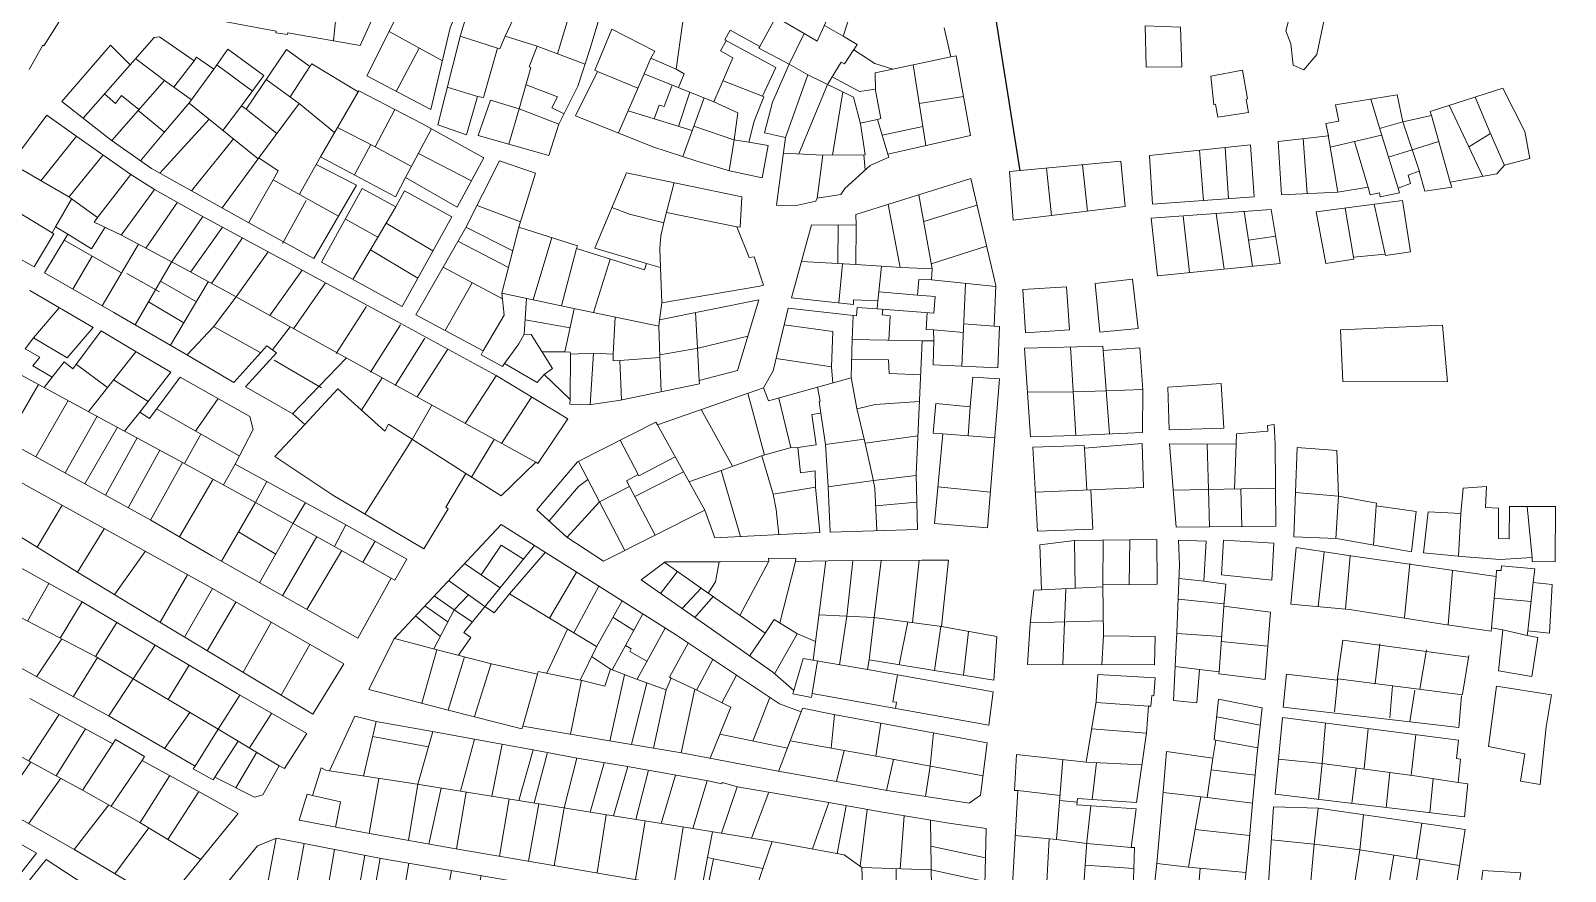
# Model space of a CAD drawing. Header units: millimetres. Extents: x 101106 to 102412, y 389020 to 390322.
# Drawn here: x 101815.6 to 102094, y 389640.5 to 389793 of the extents above; entities that cross this region are included whole.
import ezdxf

# ---------------------------------------------------------------- set-up
doc = ezdxf.new("R2010")
doc.units = ezdxf.units.MM
doc.header["$LTSCALE"] = 20
doc.linetypes.add('DGN Style 2', pattern=[3.78486, 2.270916, -1.513944])
doc.layers.add('facade', color=6, linetype='Continuous')
for name, color, linetype, lineweight in [('PBDUR', 62, 'Continuous', 0), ('PBDUR-SEPARATION', 5, 'Continuous', 0), ('ruin', 30, 'Continuous', 0)]:
    doc.layers.add(name, color=color, linetype=linetype, lineweight=lineweight)
picture_1 = doc.add_image_def('image1.jp2', size_in_pixel=(80958, 74347))

# ---------------------------------------------------------------- blocks, each defined once
blk = doc.blocks.new('A$C67EF0AAB')
at = {"layer": 'PBDUR', "color": 1}
blk.add_line((27.445, 8.457), (26.261, 2.452), dxfattribs=at)
at = {"layer": 'PBDUR', "color": 1, "flags": 128}
for points in [[(6.566, 13.382), (6.998, 14.821), (7.302, 14.757), (7.781, 16.284), (8.039, 16.15), (8.238, 16.115), (9.653, 19.141)], [(9.653, 19.141), (10.817, 18.86), (13.941, 18.298), (17.877, 17.578), (19.515, 17.291), (21.966, 16.823), (24.747, 16.36), (29.219, 15.567), (29.974, 15.412), (29.994, 15.469), (30.833, 15.235), (35.9, 14.368), (38.788, 13.853), (42.545, 13.221), (44.62, 12.93), (44.507, 8.191), (36.825, 8.488), (36.771, 7.607), (42.029, 7.478), (42.28, 7.473), (42.289, 7.836), (44.46, 7.73), (44.291, 1.461), (44.308, 0)], [(44.308, 0), (36.731, 1.094), (36.677, 0.789), (31.966, 1.56), (32.414, 3.98), (31.894, 4.069), (31.625, 2.958), (31.518, 1.685), (26.52, 2.42), (27.153, 5.422), (27.297, 5.384), (27.889, 8.402), (28.895, 8.179), (29.509, 11.258), (29.182, 11.317), (28.854, 9.508), (25.163, 10.111), (20.659, 10.872), (15.249, 11.803), (10.45, 12.643), (6.566, 13.382)], [(26.261, 2.452), (16.67, 3.927), (15.414, 4.111), (15.465, 4.349), (0, 6.753), (4.264, 11.963), (5.305, 12.385), (11.102, 11.272), (18.84, 9.938), (23.099, 9.23), (27.445, 8.457)]]:
    blk.add_lwpolyline(points, dxfattribs=at)
at = {"layer": 'PBDUR-SEPARATION', "color": 5, "linetype": 'Continuous', "lineweight": 13, "elevation": 0, "flags": 128}
for points in [[(10.823, 18.859), (10.117, 15.831)], [(44.55, 10.007), (41.572, 10.645), (37.733, 10.769), (36.744, 11.479), (32.638, 12.231), (28.253, 12.942), (23.498, 13.704), (18.249, 14.559), (12.742, 15.435), (8.238, 16.115)], [(10.972, 15.702), (10.436, 12.646)], [(7.302, 14.757), (8.852, 14.405), (8.572, 13.001)], [(40.08, 13.636), (39.862, 10.7)], [(32.76, 12.209), (31.67, 9.038), (29.151, 9.46)], [(39.658, 8.378), (39.629, 10.708)], [(31.704, 9.135), (32.549, 8.912), (32.455, 8.629), (36.46, 7.405), (36.517, 7.64), (36.771, 7.607)], [(33.849, 8.203), (33.141, 6.286)], [(30.225, 6.942), (29.189, 2.021)], [(35.857, 7.589), (35.191, 5.825)], [(37.482, 7.589), (37.406, 5.219), (44.384, 4.9)], [(42.28, 7.473), (42.255, 4.998)], [(32.549, 6.419), (32.114, 4.031)], [(35, 5.868), (34.251, 1.186)], [(39.185, 5.138), (38.905, 3.144), (39.595, 3.051), (39.379, 1.681), (39.708, 1.65), (39.567, 0.684)], [(40.996, 5.055), (40.385, 0.566)], [(42.194, 0.305), (42.452, 2.665), (42.648, 4.98)], [(38.905, 3.144), (38.257, 3.144), (38.319, 3.679), (37.177, 3.822)], [(40.692, 2.823), (44.319, 2.498)]]:
    blk.add_lwpolyline(points, dxfattribs=at)
at = {"layer": 'PBDUR-SEPARATION', "color": 5, "linetype": 'Continuous', "lineweight": 13, "flags": 128}
for points in [[(10.629, 18.026), (13.717, 17.447)], [(12.626, 12.262), (13.131, 15.373), (13.956, 18.295)], [(16.27, 17.872), (15.49, 14.998)], [(17.81, 17.59), (17.236, 14.72)], [(19.532, 17.288), (18.726, 14.481)], [(20.318, 17.138), (19.585, 14.342)], [(21.935, 16.829), (21.237, 14.072), (20.689, 10.867)], [(23.456, 16.575), (22.678, 13.838)], [(24.77, 16.356), (23.981, 13.627)], [(25.212, 13.429), (25.915, 16.153)], [(27.41, 15.888), (26.618, 13.204)], [(29.16, 15.578), (28.366, 12.924)], [(14.421, 15.168), (13.744, 12.066)], [(15.283, 11.797), (15.817, 14.946)], [(18.2, 14.567), (17.661, 11.388)], [(30.825, 15.237), (29.949, 12.667)], [(31.617, 12.397), (32.584, 14.935)], [(19.84, 14.3), (19.265, 11.112)], [(23.56, 13.694), (23.061, 10.466)], [(35.897, 14.369), (35.004, 11.798)], [(36.362, 11.549), (36.867, 14.196)], [(37.636, 10.838), (38.015, 13.991)], [(25.732, 13.346), (25.186, 10.107)], [(27.829, 13.01), (27.311, 9.76)], [(41.611, 8.303), (41.526, 13.392)], [(5.291, 12.379), (4.678, 9.153), (4.14, 6.11)], [(5.682, 5.87), (6.249, 8.905), (6.842, 12.09)], [(29.182, 11.317), (29.465, 12.746)], [(44.582, 11.315), (41.55, 11.951)], [(7.977, 8.631), (8.525, 11.767)], [(10.202, 11.445), (9.674, 8.362)], [(10.508, 8.23), (11.056, 11.281)], [(29.509, 11.258), (32.246, 10.713)], [(12.641, 11.007), (12.129, 7.974)], [(14.997, 10.601), (14.455, 7.607), (13.915, 4.589)], [(15.465, 4.349), (16.052, 7.356), (16.64, 10.317)], [(37.733, 10.769), (37.814, 8.45)], [(2.293, 9.555), (4.696, 9.15), (12.179, 7.966), (16.1, 7.348), (21.854, 6.369), (26.853, 5.453)], [(2.727, 6.329), (3.298, 9.386)], [(18.427, 10.009), (17.866, 7.047)], [(19.887, 6.704), (20.496, 9.662)], [(21.947, 9.421), (21.48, 6.433)], [(23.347, 2.9), (23.907, 5.993), (24.295, 9.017)], [(25.947, 8.723), (25.369, 5.725), (24.736, 2.687)], [(9.319, 8.419), (8.73, 5.396)], [(11.323, 8.101), (10.809, 5.073)], [(37.409, 5.326), (28.675, 7.291), (28.895, 8.179)], [(17.123, 7.174), (16.769, 5.339), (17.366, 5.236), (17.131, 3.856)], [(19.061, 6.844), (18.417, 3.659)], [(19.961, 3.421), (20.539, 6.593)], [(21.984, 6.345), (21.481, 3.187)], [(27.297, 5.384), (29.799, 4.921)], [(37.406, 5.219), (36.731, 1.094)], [(31.894, 4.069), (29.688, 4.39)], [(32.414, 3.98), (34.646, 3.652)], [(37.141, 3.599), (34.707, 4.036)]]:
    blk.add_lwpolyline(points, dxfattribs=at)
blk = doc.blocks.new('A$C09FA0D54')
at = {"layer": 'PBDUR', "color": 1}
blk.add_line((33.855, 0.457), (34.21, 3.354), dxfattribs=at)
at = {"layer": 'PBDUR', "color": 1, "flags": 128}
for points in [[(7.315, 15.404), (1.386, 9.067), (0, 6.281)], [(34.21, 3.354), (25.724, 4.898), (23.992, 5.265), (23.925, 5.054), (22.722, 5.492), (16.96, 9.325), (7.315, 15.404)], [(0, 6.281), (4.399, 5.139), (8.476, 4.109), (8.517, 4.256), (13.319, 3.436), (17.296, 2.78), (22.654, 1.762), (28.679, 0.708), (33.218, 0), (33.855, 0.457)], [(25.762, 4.891), (25.585, 3.049)], [(28.324, 4.425), (28.051, 2.607)], [(33.985, 1.519), (28.079, 2.602), (23.313, 3.457)], [(31.243, 3.894), (31.063, 2.055), (30.81, 0.376)], [(26.302, 2.921), (25.879, 1.198)]]:
    blk.add_lwpolyline(points, dxfattribs=at)
blk.add_lwpolyline([(34.308, 4.323), (24.534, 6.063), (24.493, 5.846), (23.47, 6.051), (23.522, 6.232), (22.347, 7.239), (18.568, 9.897), (15.058, 12.343), (16.392, 13.356), (19.463, 13.344), (22.121, 13.391), (22.119, 13.548), (23.614, 13.534), (23.603, 13.376), (25.404, 13.406), (30.598, 13.447), (32.07, 13.454), (31.691, 9.776), (34.741, 9.223), (34.588, 6.816), (27.675, 7.933), (27.588, 7.394), (34.535, 6.175)], close=True, dxfattribs=at)
at = {"layer": 'PBDUR-SEPARATION', "color": 6, "linetype": 'Continuous'}
for p, q in [((5.298, 13.248), (7.27, 11.905)), ((5.519, 11.512), (4.731, 10.682)), ((4.382, 10.011), (3.1, 10.899)), ((13.458, 7.371), (15.156, 10.463)), ((14.657, 9.553), (13.504, 10.276)), ((13.379, 7.402), (12.331, 8.099))]:
    blk.add_line(p, q, dxfattribs=at)
at = {"layer": 'PBDUR-SEPARATION', "color": 6, "linetype": 'DGN Style 2', "flags": 128}
for points in [[(9.159, 14.242), (5.266, 9.425), (5.637, 9.147), (4.97, 8.169)], [(10.006, 10.218), (7.778, 11.568), (9.764, 13.861)], [(17.068, 12.817), (16.138, 11.591)], [(16.347, 13.322), (21.923, 9.412)], [(19.384, 13.345), (19.186, 12.249), (18.781, 11.615)], [(22.121, 13.391), (20.534, 10.386)], [(23.603, 13.376), (22.738, 9.969)], [(28.335, 13.429), (27.96, 10.278), (27.675, 7.933)], [(30.442, 13.445), (30.081, 9.993)], [(18.39, 11.89), (17.328, 10.761)], [(5.73, 9.999), (4.731, 10.682), (3.614, 11.449)], [(18.043, 10.263), (19.051, 11.426)], [(2.579, 10.343), (3.968, 9.214)], [(16.398, 9.68), (14.84, 6.847)], [(21.066, 8.14), (21.923, 9.412), (22.428, 10.164), (23.673, 9.381), (24.71, 8.945)], [(23.698, 9.37), (22.444, 7.156)], [(29.82, 10.028), (29.347, 7.663)], [(33.168, 9.509), (32.905, 7.088)], [(3.761, 8.479), (2.944, 5.517)], [(4.394, 5.141), (5.29, 8.087)], [(6.767, 7.709), (5.844, 4.774)], [(27.588, 7.394), (24.023, 8.011), (23.522, 6.232)], [(9.34, 7.127), (8.517, 4.256)], [(11.769, 6.793), (11.171, 3.803)], [(14.152, 7.089), (13.345, 3.432)], [(14.544, 3.234), (15.381, 6.652)], [(23.925, 5.054), (23.313, 3.457), (22.673, 1.759)], [(28.652, 0.713), (29.03, 2.427)]]:
    blk.add_lwpolyline(points, dxfattribs=at)
at = {"layer": 'PBDUR-SEPARATION', "color": 6, "linetype": 'Continuous', "elevation": 0, "flags": 128}
for points in [[(8.55, 13.489), (7.32, 14.262), (6.218, 12.621)], [(7.778, 11.568), (6.943, 10.519), (6.427, 10.862), (4.414, 12.303)], [(15.389, 7.845), (14.442, 8.388), (14.519, 8.535), (14.202, 8.725)]]:
    blk.add_lwpolyline(points, dxfattribs=at)
at = {"layer": 'PBDUR-SEPARATION', "color": 6, "linetype": 'DGN Style 2', "elevation": 0, "flags": 128}
for points in [[(12.603, 8.656), (10.006, 10.218), (11.493, 12.771)], [(25.279, 13.404), (24.578, 7.915)], [(26.772, 13.416), (26.441, 10.349), (26.05, 7.661)], [(12.725, 11.994), (11.338, 9.416)], [(14.01, 11.185), (12.593, 8.637), (11.702, 6.806)], [(3.607, 8.52), (4.731, 10.682)], [(24.898, 10.421), (27.965, 10.277), (31.691, 9.776)], [(9.844, 7.175), (11.001, 9.62)], [(31.653, 9.781), (31.305, 7.346)], [(1.419, 9.102), (3.776, 8.475), (6.787, 7.704), (9.34, 7.127), (9.375, 7.268), (11.804, 6.786), (13.069, 6.462), (13.377, 7.402), (14.815, 6.856), (16.462, 6.262), (15.755, 3.034)], [(17.669, 8.854), (16.645, 6.958), (16.734, 6.917), (16.462, 6.262)], [(24.534, 6.063), (24.83, 7.872)], [(29.144, 5.242), (29.205, 5.583), (29, 5.608), (29.257, 7.102)]]:
    blk.add_lwpolyline(points, dxfattribs=at)
at = {"layer": 'PBDUR-SEPARATION', "color": 5, "linetype": 'Continuous', "flags": 128}
for points in [[(18.123, 6.254), (19.026, 7.951)], [(19.542, 5.548), (20.339, 7.078)], [(18.039, 6.296), (20.038, 5.301), (18.885, 2.478)], [(22.186, 5.849), (21.249, 3.436)], [(19.427, 3.806), (23.159, 3.047)]]:
    blk.add_lwpolyline(points, dxfattribs=at)
at = {"layer": 'PBDUR-SEPARATION', "color": 5, "linetype": 'Continuous', "elevation": 0, "flags": 128}
blk.add_lwpolyline([(17.278, 2.783), (18.039, 6.296), (16.734, 6.917)], dxfattribs=at)
blk = doc.blocks.new('A$C2A6900C4')
at = {"layer": 'PBDUR', "color": 1, "flags": 128}
for points in [[(0, 2.827), (2.252, 5.489), (6.581, 7.677), (6.669, 7.525), (12.53, 9.574), (13.068, 10.51), (13.897, 13.976), (17.674, 13.546), (17.715, 14.017), (18.831, 13.945), (18.862, 14.386), (17.521, 14.447), (17.51, 14.181), (14.092, 14.549), (15.187, 18.585), (17.654, 18.565), (17.654, 19.159), (24, 21.136), (25.382, 15.226), (25.29, 12.972), (25.577, 12.951), (25.495, 10.677), (21.922, 10.851), (21.958, 12.165), (21.313, 12.175), (20.98, 4.775), (21.052, 1.745), (16.216, 1.596), (16.116, 4.102), (15.964, 6.443), (15.713, 8.176), (15.204, 8.1), (15.44, 6.42), (14.428, 6.268), (14.586, 4.881), (15.399, 4.98), (15.411, 4.085), (15.645, 1.573), (9.842, 1.281), (9.281, 2.808), (3.691, 0)], [(3.691, 0), (1.661, 1.323), (0, 2.827)]]:
    blk.add_lwpolyline(points, dxfattribs=at)
blk.add_lwpolyline([(25.581, 10.067), (24.921, 1.828), (21.983, 2.064), (22.444, 7.022), (21.922, 7.063), (22.065, 8.702), (23.959, 8.527), (24.102, 10.166)], close=True, dxfattribs=at)
at = {"layer": 'PBDUR-SEPARATION', "color": 5, "linetype": 'Continuous', "lineweight": 13, "flags": 128}
for points in [[(19.427, 19.712), (20.101, 16.229)], [(21.861, 16.143), (21.134, 20.243)], [(24.344, 19.666), (21.396, 18.767)], [(17.654, 18.565), (17.651, 16.39), (14.635, 16.553)], [(16.643, 16.444), (16.673, 18.573)], [(24.871, 17.411), (21.81, 16.431)], [(16.695, 14.269), (16.901, 16.43)], [(17.651, 16.39), (20.163, 16.225), (21.861, 16.143), (21.83, 15.535), (25.38, 15.176)], [(18.907, 14.876), (19.072, 16.296)], [(21.83, 15.535), (21.12, 15.555), (21.048, 14.7), (18.907, 14.876), (18.862, 14.386)], [(23.715, 15.344), (23.508, 10.774)], [(18.831, 13.945), (21.954, 13.701), (22.036, 14.618), (21.048, 14.7)], [(19.465, 12.211), (19.547, 13.547), (19.105, 13.599), (19.137, 13.921)], [(21.943, 12.774), (21.534, 12.796), (21.595, 13.729)], [(16.303, 10.735), (16.375, 12.682), (13.679, 13.064)], [(21.313, 12.175), (17.446, 12.249), (17.5, 13.565)], [(21.958, 12.165), (21.943, 12.774), (23.592, 12.627)], [(25.29, 12.972), (23.614, 13.113)], [(17.446, 12.249), (17.384, 10.138), (17.703, 8.438), (18.125, 6.656), (18.598, 4.503), (18.681, 4.009), (18.804, 1.676)], [(13.232, 11.195), (16.303, 10.735), (16.361, 9.837)], [(21.228, 10.291), (19.483, 10.364), (19.453, 11.116), (17.413, 11.138)], [(17.387, 10.123), (12.814, 8.85), (12.53, 9.574)], [(15.713, 8.176), (15.614, 8.823), (15.676, 8.843), (15.521, 9.603)], [(11.676, 9.275), (12.592, 5.858)], [(14.051, 6.259), (13.378, 9.007)], [(17.709, 8.414), (18.711, 8.644), (21.162, 8.818)], [(23.959, 8.527), (23.859, 6.917)], [(9.085, 8.37), (10.826, 5.235)], [(9.281, 2.808), (6.669, 7.525)], [(21.077, 6.924), (18.156, 6.513)], [(22.444, 7.022), (25.32, 6.808)], [(4.602, 6.677), (5.6, 4.783), (4.951, 4.433), (5.116, 4.124)], [(14.428, 6.268), (14.009, 6.258), (12.475, 5.825), (10.2, 5.011)], [(18.108, 6.729), (15.964, 6.44)], [(2.297, 5.512), (4.86, 0.588)], [(5.6, 4.783), (5.644, 4.706), (7.647, 5.759)], [(12.45, 5.816), (13.062, 3.693), (13.237, 2.838), (13.374, 1.459)], [(2.818, 4.511), (2.309, 4.127), (0.673, 2.218)], [(5.412, 3.561), (8.108, 4.927)], [(11.257, 1.352), (10.2, 5.011), (8.407, 4.386)], [(16.117, 4.092), (18.607, 4.448), (20.981, 4.72)], [(1.673, 1.315), (3.463, 3.272), (5.116, 4.124), (6.535, 1.429)], [(15.412, 4.075), (13.062, 3.693)], [(25.079, 3.802), (22.172, 4.096)], [(18.732, 3.043), (21.016, 3.247)]]:
    blk.add_lwpolyline(points, dxfattribs=at)
blk = doc.blocks.new('A$C158B4677')
at = {"layer": 'PBDUR', "color": 1, "flags": 128}
for points in [[(25.699, 37.523), (18.765, 38.47), (18.447, 36.263), (15.636, 36.587), (15.453, 34.768), (25.18, 33.635), (25.334, 35.386)], [(5.213, 36.584), (5.113, 35.089), (4.56, 31.74), (0.708, 32.158), (0.578, 30.169), (0.767, 30.163), (0.445, 24.627), (0.331, 20.26), (0.589, 20.24), (0.553, 19.557), (0.493, 19.55), (0.402, 18.551), (0.486, 18.548), (0.409, 17.862), (3.952, 17.558), (3.777, 15.745), (0.535, 16.054), (0.566, 12.511), (0.576, 10.616), (0.494, 8.762), (0.309, 6.383), (0, 4.601), (2.594, 4.199), (2.12, 2.365), (4.94, 1.799), (5.548, 3.56), (6.083, 7.392), (6.505, 11.945), (6.628, 16.322), (6.844, 21.483), (7.04, 23.367), (4.133, 23.534), (4.151, 24.193), (7.121, 24.063), (7.215, 27.006), (7.033, 27.006), (7.309, 29.155), (4.033, 29.378), (4.063, 29.731), (7.333, 29.496), (7.891, 33.357), (8.015, 34.829), (8.138, 34.823), (8.191, 35.411), (8.309, 35.4), (8.368, 36.406)], [(8.368, 36.406), (5.213, 36.584)], [(30.305, 35.441), (30.005, 33.669), (29.676, 30.479), (28.582, 30.65), (28.835, 32.163), (26.824, 32.58), (27.265, 35.912)], [(27.265, 35.912), (30.305, 35.441)], [(8.856, 2.013), (9.498, 6.062), (7.063, 6.48), (7.268, 8.346), (7.751, 11.495), (7.498, 11.56), (8.045, 18.364), (7.845, 18.37), (7.98, 20.259), (7.815, 20.265), (8.451, 26.127), (8.809, 30.088), (9.003, 32.319), (11.556, 31.948), (11.732, 32.949), (11.644, 32.961), (11.885, 35.209), (14.297, 34.732), (14.014, 32.201), (13.756, 29.453), (13.562, 27.328), (13.138, 23.196), (12.915, 20.724), (12.691, 18.211), (12.232, 14.609), (12.032, 12.078), (12.056, 10.594), (11.321, 5.815), (10.88, 3.161), (10.591, 1.778)], [(25.492, 28.685), (15.015, 29.952), (15.426, 34.196), (25.153, 32.939), (25.05, 31.92), (25.266, 31.878)], [(25.266, 31.878), (25.132, 30.581), (25.678, 30.509), (25.492, 28.685)], [(24.72, 22.938), (14.593, 24.462), (14.922, 29.252), (17.413, 29.17), (25.513, 27.985)], [(24.72, 22.938), (25.513, 27.985)], [(28.603, 25.588), (28.25, 23.44), (26.244, 23.652), (26.492, 25.712)], [(26.492, 25.712), (28.603, 25.588)], [(14.325, 23.844), (13.965, 18.591), (23.321, 17.293), (24, 22.474)], [(14.325, 23.844), (24, 22.474), (23.979, 22.536)], [(27.98, 20.361), (25.586, 20.65), (25.945, 22.457)], [(25.945, 22.457), (28.344, 22.198), (27.98, 20.361)], [(25.234, 19.367), (27.816, 18.967), (27.405, 16.548), (27.117, 16.601), (27.081, 16.306), (24.887, 16.665)], [(24.887, 16.665), (25.234, 19.367)], [(13.274, 12.041), (13.959, 18.115), (18.462, 17.412), (17.957, 13.699), (18.534, 13.573), (19.11, 17.358), (23.469, 16.511), (22.947, 14.042), (22.64, 14.132), (22.371, 12.821), (22.536, 12.786), (22.16, 11.427), (22.012, 11.468), (21.73, 10.485), (15.437, 11.721)], [(24.091, 12.24), (24.991, 16.407), (27.149, 16.001), (26.297, 11.757)], [(13.274, 12.041), (15.437, 11.721)], [(26.297, 11.757), (24.091, 12.24)], [(15.183, 6.669), (15.346, 10.959), (17.741, 10.599), (17.381, 8.562), (19.957, 8.093), (20.317, 10.184), (22.226, 9.806), (21.506, 5.227)], [(23.731, 9.414), (25.866, 8.908), (25.349, 6.824), (23.249, 7.377)], [(23.249, 7.377), (23.731, 9.414)], [(12.932, 4.074), (12.139, 0.433), (14.247, 0), (14.535, 1.208), (15.706, 1.027), (17.831, 2.217), (18.317, 5.209), (14.967, 6.02)], [(14.967, 6.02), (14.517, 3.677), (12.932, 4.074)], [(21.506, 5.227), (15.183, 6.669)], [(24.656, 1.435), (22.291, 2.042), (22.733, 4.237), (25.109, 3.666)], [(25.109, 3.666), (24.656, 1.435)], [(10.591, 1.778), (8.856, 2.013)]]:
    blk.add_lwpolyline(points, dxfattribs=at)
at = {"layer": 'PBDUR-SEPARATION', "color": 5, "linetype": 'Continuous', "lineweight": 13, "flags": 128}
for points in [[(22.741, 35.696), (22.472, 33.951)], [(5.103, 35.027), (8.015, 34.829)], [(11.781, 34.233), (14.189, 33.769)], [(7.887, 33.327), (4.864, 33.583)], [(17.798, 33.89), (17.605, 31.655), (17.403, 29.664)], [(20.162, 33.584), (19.945, 31.342)], [(22.8, 33.243), (22.541, 30.995)], [(11.732, 32.949), (14.05, 32.517)], [(3.27, 31.88), (2.911, 27.464), (4.581, 27.226)], [(4.56, 31.74), (7.634, 31.577)], [(5.122, 31.711), (4.875, 29.673)], [(11.556, 31.948), (11.239, 29.771)], [(15.202, 31.883), (17.615, 31.654), (22.617, 30.985), (25.132, 30.581)], [(11.461, 31.294), (13.902, 31.008)], [(19.501, 31.402), (19.259, 29.439)], [(21.361, 31.153), (21.144, 29.211)], [(23.561, 28.919), (23.748, 30.803)], [(3.108, 29.886), (0.767, 30.163)], [(13.757, 29.465), (11.239, 29.771), (8.807, 30.058)], [(10.899, 29.811), (10.209, 25.918)], [(4.045, 29.523), (3.086, 29.616)], [(4.362, 24.184), (4.588, 27.331), (4.806, 29.326)], [(17.392, 29.17), (17.173, 27.186), (16.884, 24.117)], [(19.892, 28.807), (19.687, 26.866), (19.212, 23.767)], [(22.829, 26.379), (23.121, 28.335)], [(2.911, 27.464), (0.623, 27.689)], [(2.501, 27.505), (2.33, 24.41), (2.242, 21.15)], [(4.581, 27.226), (7.038, 27.006)], [(10.579, 28.006), (13.593, 27.676)], [(25.201, 26), (23.008, 26.352), (19.683, 26.867), (17.172, 27.186), (14.797, 27.435)], [(21.565, 26.575), (21.045, 23.491)], [(22.527, 23.268), (23.01, 26.351)], [(7.178, 25.847), (4.495, 26.032)], [(10.859, 25.859), (10.343, 19.851), (9.993, 16.658), (9.51, 11.158), (7.751, 11.495)], [(8.45, 26.121), (10.209, 25.918), (13.387, 25.627)], [(4.151, 24.193), (0.445, 24.634)], [(10.673, 23.693), (8.216, 23.96)], [(3.879, 17.564), (4.133, 23.534)], [(13.135, 23.158), (10.645, 23.371)], [(16.428, 20.475), (16.78, 23.497)], [(19.134, 23.163), (18.747, 20.146)], [(10.517, 21.88), (8.017, 22.121)], [(20.483, 19.868), (20.928, 22.909)], [(22.469, 22.691), (22.109, 19.608)], [(6.845, 21.488), (4.061, 21.833)], [(16.562, 21.621), (14.19, 21.872)], [(0.356, 21.222), (2.242, 21.15), (4.028, 21.068)], [(10.443, 21.011), (12.914, 20.716)], [(23.593, 19.37), (18.682, 20.156), (16.428, 20.475), (16.146, 18.289)], [(3.953, 19.295), (0.553, 19.557)], [(10.357, 20.016), (7.98, 20.259)], [(16.353, 19.896), (14.078, 20.25)], [(18.519, 20.179), (18.223, 18.001)], [(20.593, 17.672), (20.916, 19.799)], [(3.944, 19.08), (6.738, 18.936)], [(12.774, 19.146), (10.292, 19.388)], [(8.045, 18.364), (10.156, 18.148)], [(10.122, 17.834), (12.622, 17.672)], [(3.952, 17.558), (6.673, 17.393)], [(16.099, 17.781), (15.596, 14.023)], [(3.846, 16.46), (6.624, 16.169)], [(9.967, 16.365), (12.422, 16.14)], [(21.678, 16.859), (20.994, 13.091)], [(2.594, 4.199), (2.911, 5.968), (3.497, 12.601), (3.777, 15.745)], [(9.88, 15.374), (7.819, 15.56)], [(18.859, 15.71), (21.38, 15.214)], [(3.671, 14.552), (6.568, 14.169)], [(12.232, 14.604), (9.829, 14.792)], [(3.618, 13.961), (0.551, 14.275)], [(17.957, 13.699), (13.529, 14.305)], [(15.456, 11.717), (15.994, 13.968)], [(18.171, 13.652), (17.616, 11.293)], [(7.66, 13.576), (9.69, 13.212), (12.106, 13.011)], [(18.534, 13.573), (22.377, 12.82)], [(18.916, 11.038), (19.49, 13.386)], [(0.566, 12.475), (3.449, 12.048)], [(3.487, 12.488), (6.505, 11.962)], [(10.03, 11.053), (9.51, 7.656), (9.664, 7.636), (9.496, 6.051), (11.308, 5.736)], [(9.51, 11.158), (12.055, 10.643)], [(6.293, 9.658), (3.282, 10.165), (0.575, 10.586)], [(9.805, 9.586), (7.523, 10.011)], [(0.497, 8.819), (3.128, 8.429)], [(9.669, 8.699), (11.699, 8.273)], [(17.381, 8.562), (15.269, 8.921)], [(17.009, 8.625), (16.737, 6.315)], [(9.51, 7.656), (8.491, 7.842), (8.542, 8.14), (7.27, 8.356)], [(18.357, 5.946), (18.635, 8.334)], [(19.957, 8.093), (21.898, 7.72)], [(20.25, 8.037), (19.984, 5.574)], [(0.312, 6.423), (2.912, 5.983), (5.798, 5.354)], [(16.755, 5.588), (16.256, 3.262)], [(5.536, 3.526), (2.594, 4.199)], [(14.517, 3.677), (17.936, 2.862)], [(14.535, 1.208), (15.128, 3.531)], [(14.536, 1.21), (12.418, 1.714)]]:
    blk.add_lwpolyline(points, dxfattribs=at)
blk = doc.blocks.new('A$C25962CB9')
at = {"layer": 'PBDUR', "color": 1, "flags": 128}
for points in [[(13.334, 10.402), (7.745, 9.815)], [(13.54, 7.518), (13.334, 10.402)], [(0, 8.933), (4.164, 9.315), (6.146, 9.515), (6.393, 6.99), (0.2, 6.237)], [(7.745, 9.815), (7.91, 7.116)], [(0.2, 6.237), (0, 8.933)], [(14.481, 6.819), (7.823, 6.353)], [(7.91, 7.116), (13.54, 7.518)], [(14.975, 3.842), (14.481, 6.819)], [(7.823, 6.353), (8.182, 3.162), (14.975, 3.842)], [(0.73, 2.413), (3.147, 2.554)], [(3.147, 2.554), (3.306, 0.177)], [(6.8, 2.975), (4.721, 2.738)], [(4.721, 2.738), (4.979, 0.05)], [(7.099, 0.235), (6.8, 2.975)], [(0.871, 0), (0.73, 2.413)], [(3.306, 0.177), (0.871, 0)], [(4.979, 0.05), (7.099, 0.235)]]:
    blk.add_lwpolyline(points, dxfattribs=at)
at = {"layer": 'PBDUR-SEPARATION', "color": 5, "linetype": 'Continuous', "lineweight": 13, "flags": 128}
for points in [[(11.923, 10.253), (12.12, 7.416)], [(10.719, 7.316), (10.512, 10.105)], [(2.311, 6.494), (2.043, 9.121)], [(4.041, 9.304), (4.309, 6.737)], [(9.607, 6.478), (9.946, 3.339)], [(11.432, 6.606), (11.861, 3.531)], [(13.445, 3.689), (12.975, 6.714)], [(14.724, 5.353), (13.222, 5.124)]]:
    blk.add_lwpolyline(points, dxfattribs=at)
blk = doc.blocks.new('A$C53224B0D')
at = {"layer": 'PBDUR', "color": 1, "flags": 128}
for points in [[(0, 6.794), (0.175, 3.818), (3.314, 3.972), (4.992, 4.24), (5.115, 3.818), (5.62, 3.921), (5.671, 3.694), (6.742, 3.931), (6.67, 4.178), (7.359, 4.446), (7.225, 4.909), (7.843, 5.126), (8.152, 4.013), (9.644, 4.24), (9.559, 4.515), (12.153, 4.966), (12.585, 5.453), (13.99, 5.831), (13.72, 7.327), (12.495, 9.743), (8.452, 8.457), (8.528, 8.221), (6.928, 7.88), (6.622, 9.381), (3.186, 8.819), (3.372, 7.923), (2.641, 7.789), (2.785, 7.109)], [(0, 6.794), (2.785, 7.109)], [(2.101, 2.866), (6.912, 3.502)], [(6.912, 3.502), (7.348, 0.636)], [(2.642, 0), (2.101, 2.866)], [(7.348, 0.636), (5.948, 0.43), (5.936, 0.512), (4.166, 0.353), (4.189, 0.241), (2.642, 0)]]:
    blk.add_lwpolyline(points, dxfattribs=at)
at = {"layer": 'PBDUR-SEPARATION', "color": 5, "linetype": 'Continuous', "lineweight": 13, "flags": 128}
for points in [[(6.67, 4.178), (5.755, 7.108), (5.156, 9.141)], [(9.517, 8.795), (11.372, 4.83)], [(12.58, 5.447), (11.797, 7.252), (10.952, 9.252)], [(6.93, 7.874), (5.64, 7.499)], [(6.928, 7.88), (7.849, 5.105)], [(9.559, 4.515), (8.528, 8.221)], [(1.607, 3.888), (1.381, 6.95)], [(2.78, 7.133), (3.306, 3.972)], [(2.889, 6.479), (5.75, 7.127), (5.745, 7.129)], [(11.81, 7.222), (10.604, 6.471)], [(4.999, 4.216), (4.234, 6.784)], [(8.927, 6.787), (7.448, 6.313), (6.128, 5.914)], [(4.166, 0.353), (3.706, 3.078)], [(5.328, 3.293), (5.936, 0.512)]]:
    blk.add_lwpolyline(points, dxfattribs=at)
blk = doc.blocks.new('A$C5E3909EF')
at = {"layer": 'PBDUR', "color": 1, "flags": 128}
for points in [[(0, 5.07), (1.964, 5.006)], [(0, 5.07), (0.059, 2.787)], [(1.964, 5.006), (2.041, 2.792)], [(0.059, 2.787), (2.041, 2.792)], [(3.647, 2.284), (5.394, 2.607), (5.676, 1.024), (5.599, 0.995), (5.729, 0.259)], [(4.041, 0), (3.906, 0.718), (3.817, 0.695), (3.647, 2.284)], [(5.729, 0.259), (4.041, 0)]]:
    blk.add_lwpolyline(points, dxfattribs=at)
at = {"layer": 'ruin', "flags": 128}
for points in [[(12.303, 8.294), (12.118, 7.058), (11.974, 6.306), (10.203, 6.604), (9.853, 4.977), (9.534, 3.494), (8.814, 2.639), (8.207, 2.896), (8.093, 4.071), (7.805, 4.792), (8.011, 5.564), (6.508, 5.966), (6.961, 8.324), (10.502, 7.717), (10.749, 8.355)], [(10.749, 8.355), (12.303, 8.294)]]:
    blk.add_lwpolyline(points, dxfattribs=at)
blk = doc.blocks.new('A$C092A3829')
at = {"layer": 'PBDUR', "color": 1, "flags": 128}
blk.add_lwpolyline([(77.068, 2.637), (76.251, 1.324), (76.198, 1.36), (75.439, 0)], dxfattribs=at)
blk = doc.blocks.new('A$C02BE7FE0')
at = {"layer": 'PBDUR', "color": 1, "flags": 128}
for points in [[(50.484, 42.151), (55.083, 39.638), (55.225, 39.873), (56.824, 38.931), (56.695, 38.714), (59.9, 36.948), (62.012, 35.753), (57.939, 30.783), (52.957, 33.755), (47.299, 36.986)], [(51.366, 33.234), (53.983, 31.514)], [(47.119, 35.711), (50.842, 33.578)]]:
    blk.add_lwpolyline(points, dxfattribs=at)
at = {"layer": 'PBDUR-SEPARATION', "color": 5, "linetype": 'Continuous', "lineweight": 13, "flags": 128}
for points in [[(33.948, 48.191), (36.434, 46.55), (38.181, 45.559), (41.891, 43.486), (46.376, 40.927), (50.447, 38.691), (53.437, 37.051), (56.571, 35.267), (59.935, 33.218)], [(50.428, 38.702), (52.086, 41.251), (52.096, 41.27)], [(53.56, 40.47), (51.937, 37.874)], [(55.083, 39.638), (53.419, 37.087), (53.408, 37.067)], [(48.785, 36.138), (50.54, 38.64)], [(56.695, 38.714), (54.971, 36.178)], [(52.193, 37.734), (50.396, 35.218)], [(58.238, 37.863), (56.576, 35.264)], [(58.122, 34.322), (59.848, 36.977)], [(54.843, 36.251), (52.924, 33.774)], [(55.179, 32.429), (57.057, 34.971)]]:
    blk.add_lwpolyline(points, dxfattribs=at)
at = {"layer": 'PBDUR-SEPARATION', "color": 1, "flags": 128}
blk.add_lwpolyline([(51.366, 33.234), (49.111, 30.443), (50.11, 29.64), (49.914, 29.413), (48.453, 30.577), (50.842, 33.578)], dxfattribs=at)

msp = doc.modelspace()

# ---------------------------------------------------------------- linework, layer by layer
at = {"layer": 'facade', "flags": 128}
msp.add_lwpolyline([(101987.61, 389814.55), (101995.02, 389767.61)], dxfattribs=at)
at = {"layer": 'PBDUR', "color": 1, "flags": 128}
for points in [[(101884.5, 389810.4), (101875.36, 389790.3), (101862.25, 389792.6), (101862.19, 389792.31), (101860.05, 389792.6), (101860.09, 389792.93), (101835.4, 389797.5)], [(101920.46, 389801.14), (101917.11, 389789.79), (101914.82, 389782.92), (101911.42, 389776.05), (101909.61, 389770.35), (101896.73, 389774), (101899, 389780.42), (101904.21, 389778.84), (101906.31, 389786.31), (101906, 389786.43), (101907.47, 389790.23), (101901.66, 389792.02), (101900.68, 389789.73), (101900.25, 389789.86), (101897.75, 389780.87), (101896.65, 389781.1), (101894.65, 389774.13), (101889.42, 389775.92), (101893.54, 389792.23), (101896.24, 389801.01)], [(101981.31, 389793.55), (101982.54, 389788.28), (101983.47, 389788.46), (101986.08, 389773.98), (101971.07, 389770.62), (101971.25, 389770.04), (101967.89, 389768.57), (101963.32, 389764.37), (101962.59, 389763.29), (101958.29, 389762.63), (101958.04, 389762.07), (101954.22, 389761.22), (101950.88, 389761.37), (101952.52, 389773.63), (101948.7, 389774.51), (101950.17, 389780.07), (101953.21, 389786.92), (101947.67, 389789.86), (101947.85, 389790.16), (101942.49, 389793.14), (101941.5, 389791.34), (101950.78, 389786.36), (101948.35, 389781.11), (101948.58, 389781.04), (101946.83, 389776.62), (101945.85, 389772.81), (101949.36, 389772.18), (101948.3, 389766.31), (101942.38, 389767.56), (101936.26, 389769.38), (101928.43, 389771.96), (101914.45, 389777.59), (101918.4, 389785.62), (101917.94, 389785.85), (101921, 389793.3)], [(101805.07, 389756.34), (101816.17, 389750.15), (101819.78, 389756.14), (101819.45, 389756.32), (101820.05, 389757.44), (101822.33, 389756.12), (101818.09, 389749.08), (101830.64, 389741.86), (101844.03, 389734.14), (101852.44, 389729.19), (101858.43, 389735.8), (101860.16, 389734.56), (101854.52, 389728.36), (101863.1, 389723.49), (101865.31, 389721.57), (101859.84, 389715.77), (101870.38, 389708.76), (101886.91, 389698.97), (101891.29, 389706.28), (101890.87, 389706.55), (101894.55, 389712.66), (101900.92, 389708.6), (101907.22, 389714.71), (101907.61, 389714.47), (101913.01, 389722.58), (101900, 389730.44), (101882.08, 389740.22), (101864.81, 389749.57), (101846.44, 389759.49), (101838.05, 389764.22), (101833.75, 389766.9), (101823.74, 389773.96), (101818.47, 389777.69), (101812.01, 389768.98)], [(101815.39, 389745.86), (101826.87, 389739.16), (101822.2, 389733.63), (101816.1, 389737.29), (101814.54, 389735.3), (101817.2, 389733.76), (101815.97, 389732.19), (101819.43, 389730.17), (101821.66, 389732.92), (101823.22, 389731.63), (101828.38, 389738.56), (101834.4, 389734.93), (101840.97, 389731.04), (101835.37, 389723.79), (101837.1, 389722.66), (101842.7, 389730.13), (101855.33, 389723), (101855.91, 389720.62), (101852.64, 389714.36), (101872.86, 389703.3), (101883.82, 389697.13), (101881.65, 389693.32), (101880.99, 389693.67), (101874.91, 389682.81), (101848.57, 389697.64), (101837.34, 389704.21), (101806.98, 389720.9)], [(102053.24, 389738.71), (102071.76, 389739.56)], [(102053.68, 389729.35), (102053.24, 389738.71)], [(102071.76, 389739.56), (102072.64, 389729.31)], [(101995.89, 389735.43), (102010.12, 389735.75), (102010.16, 389734.99), (102016.84, 389735.48), (102017.37, 389727.86), (102017.3, 389720.09), (102005.03, 389719.56), (101997.01, 389719.32)], [(101995.89, 389735.43), (101997.01, 389719.32)], [(102031.58, 389728.97), (102021.92, 389728.34)], [(102021.92, 389728.34), (102022.15, 389720.59)], [(102032.05, 389720.87), (102031.58, 389728.97)], [(102072.64, 389729.31), (102053.68, 389729.35)], [(102022.22, 389718.02), (102034.33, 389718), (102034.34, 389719.89), (102040.07, 389720.36), (102039.99, 389721.37), (102041.18, 389721.57), (102041.38, 389718.05), (102041.51, 389703.08), (102023.39, 389702.93)], [(102022.15, 389720.59), (102032.05, 389720.87)], [(102017.48, 389710.15), (102017.23, 389718.12), (102006.76, 389717.25), (102006.75, 389717.72), (101997.43, 389717.43)], [(101997.43, 389717.43), (101998.27, 389702.21)], [(102023.39, 389702.93), (102022.22, 389718.02)], [(102044.79, 389701.17), (102045.36, 389717.35)], [(102045.36, 389717.35), (102052.55, 389716.83), (102052.86, 389708.56), (102059.77, 389707.28), (102059.73, 389706.8), (102066.94, 389705.76)], [(101998.27, 389702.21), (102008.32, 389702.58), (102007.93, 389709.67), (102017.48, 389710.15)], [(102069.17, 389705.73), (102068.31, 389698.29), (102075.17, 389697.6), (102082.2, 389697.05), (102088.04, 389697.39), (102088.04, 389696.71), (102092.18, 389696.62), (102092.24, 389706.68), (102083.92, 389706.69), (102083.85, 389700.81), (102081.88, 389700.86), (102081.88, 389706.4), (102079.54, 389706.48), (102079.73, 389710.32), (102075.48, 389710.01), (102075.08, 389705.39)], [(102069.17, 389705.73), (102075.08, 389705.39)], [(101996.46, 389678.01), (101996.93, 389685.41), (101997.61, 389691.52), (101998.96, 389691.53), (101998.65, 389699.74)], [(101998.65, 389699.74), (102004.99, 389700.51), (102019.91, 389700.69)], [(102019.91, 389700.69), (102019.95, 389692.55), (102010.11, 389692.48), (102010.21, 389683.21), (102019.59, 389683.09), (102019.47, 389677.96)], [(102022.95, 389671.49), (102023.56, 389683.89), (102023.99, 389696.09), (102023.83, 389700.59)], [(102023.83, 389700.59), (102028.88, 389700.36)], [(102031.64, 389694.29), (102031.99, 389700.54)], [(102031.99, 389700.54), (102041.14, 389700.01)], [(102041.14, 389700.01), (102040.8, 389693.32)], [(102045.21, 389699.24), (102044.24, 389688.93)], [(102045.21, 389699.24), (102055.09, 389697.73)], [(101808.08, 389680.54), (101817.79, 389675.14), (101825.56, 389670.9), (101829.78, 389668.65), (101845.38, 389659.54), (101845.05, 389659.04), (101848.67, 389657.08), (101848.96, 389657.54), (101856.19, 389653.93), (101857.67, 389654.34), (101860.66, 389659.64), (101861.59, 389659.14), (101865.65, 389665.47), (101853.01, 389672.72), (101837.84, 389681.69), (101824.79, 389689.46), (101812.43, 389696.25)], [(102044.24, 389688.93), (102054.84, 389687.97), (102071.75, 389685.34), (102080.59, 389684.07), (102080.66, 389684.64), (102082.68, 389684.27), (102081.92, 389676.87), (102087.97, 389675.81), (102089.02, 389682.91), (102087.1, 389683.25), (102087.2, 389684.09), (102091.15, 389683.68), (102091.64, 389692.49), (102088.2, 389692.91), (102088.47, 389695.37), (102082.43, 389695.89), (102082.36, 389695.08), (102081.55, 389695.08), (102081.48, 389693.97), (102055.09, 389697.73)], [(102040.8, 389693.32), (102031.64, 389694.29)], [(102076.54, 389679.65), (102075.38, 389672.63)], [(102019.47, 389677.96), (101996.46, 389678.01)], [(102039.54, 389675.29), (102031.18, 389676.3), (102031.2, 389676.69), (102027.63, 389677.09), (102027.14, 389671.07), (102022.95, 389671.49)]]:
    msp.add_lwpolyline(points, dxfattribs=at)
for points in [[(101894.78, 389801.16), (101891.7, 389793.52), (101888.16, 389778.69), (101876.55, 389784.83), (101886.8, 389805.2)], [(101866.95, 389751.7), (101855.16, 389758.16), (101837.46, 389767.99), (101830.17, 389773.17), (101821.24, 389780.15), (101830.03, 389790.37), (101833.64, 389786.85), (101837.97, 389791.81), (101838.91, 389791.92), (101845.24, 389787.53), (101845.67, 389788.19), (101848.77, 389786.06), (101851.34, 389789.65), (101857.88, 389784.86), (101853.79, 389779.37), (101854.67, 389778.75), (101861.96, 389789.61), (101866.24, 389786.53), (101866.59, 389787.03), (101874.98, 389781.91), (101875.1, 389782.12), (101886.52, 389776.16), (101897.77, 389769.93), (101892.94, 389761.01), (101883.6, 389766.37), (101881.75, 389762.89), (101868.14, 389770.13), (101867.37, 389768.76), (101874.68, 389764.97)], [(101907.46, 389729.15), (101901.51, 389732.61), (101901.2, 389732.1), (101897.31, 389734.21), (101897.69, 389734.91), (101885.47, 389741.48), (101894.45, 389757.21), (101900.66, 389769.38), (101907.16, 389767.19), (101904.13, 389757.38), (101914.78, 389753.99), (101914.63, 389753.51), (101926.95, 389749.61), (101927.32, 389750.8), (101917.91, 389753.57), (101923.7, 389767.25), (101944.63, 389762.87), (101944.28, 389757.39), (101943.69, 389757.41), (101945.91, 389751.88), (101946.85, 389751.95), (101948.56, 389746.81), (101947.85, 389746.65), (101930.06, 389743.63), (101929.64, 389740.55), (101947.69, 389744.19), (101943.81, 389731.36), (101936.87, 389729.54), (101936.91, 389728.91), (101922.56, 389725.99), (101916.92, 389725.11), (101913.37, 389725.26), (101913.46, 389726.11), (101908.74, 389730.6)], [(101882.99, 389742.96), (101868.36, 389751), (101875.72, 389764.39), (101881.82, 389761.04), (101883.42, 389763.95), (101891.96, 389759.25)], [(101776.41, 389722.17), (101787.07, 389715.05), (101791.56, 389712.32), (101797.19, 389709.17), (101804.92, 389705.32), (101810.3, 389702.37), (101810.72, 389703.04), (101824.06, 389694.77), (101839, 389685.69), (101854.05, 389676.62), (101866.78, 389668.97), (101872.36, 389678.12), (101848.13, 389692.01), (101814.7, 389710.52), (101801.17, 389718.25), (101784.29, 389728.05), (101781.65, 389727.78)]]:
    msp.add_lwpolyline(points, close=True, dxfattribs=at)
at = {"layer": 'PBDUR', "color": 1, "elevation": 0, "flags": 128}
for points in [[(102066.94, 389705.76), (102066.1, 389698.45), (102052.53, 389700.87), (102044.79, 389701.17)], [(102028.88, 389700.36), (102028.46, 389693.14), (102032.45, 389692.58), (102032.07, 389688.58), (102040.52, 389687.5), (102039.54, 389675.29)]]:
    msp.add_lwpolyline(points, dxfattribs=at)
at = {"layer": 'PBDUR-SEPARATION', "color": 5, "linetype": 'Continuous', "lineweight": 13, "flags": 128}
for points in [[(101955.89, 389792.48), (101958.3, 389791.14), (101960.83, 389796.68), (101961.43, 389797.87), (101960.96, 389798.07), (101962.98, 389804.28), (101957.25, 389807.46), (101959, 389811.37), (101960.79, 389817.69)], [(101923.56, 389813.24), (101922.72, 389813.64), (101920.28, 389808.98), (101914.44, 389811.21), (101914.03, 389810.27), (101911, 389811.55), (101907.15, 389803.44), (101903.61, 389796.11), (101901.66, 389792.02)], [(101870.52, 389791.15), (101870.81, 389794.28), (101873.37, 389802.32), (101867.09, 389804.14), (101849.71, 389807.58), (101839.76, 389809.91), (101837.48, 389797.11)], [(101966.9, 389805.01), (101965.58, 389800.06), (101963.02, 389792.02), (101959.58, 389793.94)], [(101952.52, 389773.63), (101956.6, 389784.98), (101953.21, 389786.92), (101955.89, 389792.48), (101945.94, 389798.34), (101945.51, 389797.71), (101942.85, 389799.71), (101942.4, 389799.29), (101940.52, 389801.05)], [(101913.65, 389797.03), (101911.15, 389788.84)], [(101935.92, 389799.03), (101934.78, 389798.53), (101933.85, 389794.26), (101932.7, 389786.02), (101934.15, 389785.19), (101933.11, 389782.68)], [(101950.77, 389795.5), (101947.85, 389790.16)], [(101890.27, 389787.52), (101880.61, 389792.9)], [(101900.25, 389789.86), (101893.5, 389792.05)], [(101932.7, 389786.02), (101928.11, 389788.06), (101928.84, 389789.3), (101921, 389793.3)], [(101941.76, 389791.2), (101940.72, 389789.35), (101942.98, 389788.07), (101939.54, 389780.13), (101926.89, 389785.16), (101922.2, 389774.47)], [(101963.02, 389792.02), (101965.52, 389790.5), (101964.91, 389789.56), (101968.76, 389787.09), (101972, 389786.05), (101982.54, 389788.28)], [(101886.08, 389789.85), (101881.9, 389782)], [(101907.47, 389790.23), (101916.16, 389786.94)], [(101964.93, 389789.58), (101963.23, 389786.99), (101962.62, 389787.33), (101960.16, 389783.26), (101954.96, 389770.67)], [(101833.64, 389786.85), (101825.07, 389777.16)], [(101830.3, 389773.08), (101839.82, 389784), (101834.6, 389787.95)], [(101848.77, 389786.06), (101844.4, 389779.98), (101839.74, 389774.5), (101835.5, 389769.38)], [(101845.24, 389787.53), (101841.55, 389782.77)], [(101855.8, 389782.07), (101849.33, 389786.84)], [(101866.24, 389786.53), (101862.64, 389781.01)], [(101918.4, 389785.62), (101925.76, 389782.59)], [(101928.11, 389788.06), (101926.89, 389785.16)], [(101972, 389786.05), (101968.79, 389785.37), (101968.86, 389782.16), (101969.84, 389777.1), (101969.24, 389776.93)], [(101975.72, 389786.84), (101978.01, 389772.18)], [(101839.82, 389784), (101844.76, 389780.48)], [(101850.32, 389760.85), (101857.12, 389770.2), (101864.26, 389779.83), (101858.31, 389784.17)], [(101896.65, 389781.1), (101891.15, 389782.79)], [(101905.44, 389783.21), (101911.17, 389781.02), (101910.1, 389779.02), (101912.35, 389777.91)], [(101931.94, 389783.15), (101930.48, 389779.25), (101929.58, 389779.52), (101928.69, 389777.04)], [(101948.35, 389781.11), (101941.19, 389783.94)], [(101959.33, 389770.44), (101966.98, 389770.48), (101966.13, 389776.12), (101964.88, 389780.98), (101956.6, 389784.98)], [(101968.86, 389782.4), (101965.93, 389781.99), (101961, 389784.64)], [(101828.94, 389781.53), (101830.93, 389779.82), (101832.05, 389781.24), (101835.21, 389778.71)], [(101856.83, 389769.79), (101844.31, 389779.87)], [(101864.26, 389779.83), (101870.69, 389774.52)], [(101874.98, 389781.91), (101868.14, 389770.13)], [(101933.11, 389775.66), (101935.16, 389781.87)], [(101933.88, 389770.16), (101937.78, 389780.83)], [(101939.54, 389780.13), (101943.9, 389778.1), (101943.2, 389773.23), (101942.28, 389767.59)], [(101961.07, 389770.45), (101962.95, 389781.91)], [(101984.8, 389781.05), (101976.81, 389779.83)], [(101839.82, 389774.59), (101835.04, 389778.52)], [(101853.79, 389779.37), (101850.45, 389774.92)], [(101854.67, 389778.75), (101860.2, 389774.35)], [(101881.63, 389778.71), (101878.07, 389771.95)], [(101902.35, 389772.41), (101904.21, 389778.84), (101911.42, 389776.05)], [(101935.61, 389774.89), (101923.96, 389778.49)], [(101884.67, 389768.37), (101878.07, 389771.95), (101871.23, 389775.44)], [(101888.3, 389775.18), (101883.6, 389766.37)], [(101945.85, 389772.81), (101943.16, 389773.24), (101935.91, 389775.7)], [(101966.09, 389776.26), (101969.24, 389776.93), (101971.07, 389770.62)], [(101977.47, 389775.65), (101970.08, 389774.03)], [(101823.88, 389773.86), (101817.42, 389765.76)], [(101844.74, 389763.95), (101852.37, 389773.38)], [(101877.29, 389772.34), (101874.39, 389767.01), (101874.3, 389766.85)], [(101907.22, 389714.71), (101879.61, 389729.91), (101852.84, 389744.71), (101844.3, 389749.35), (101831.95, 389755.95), (101827.09, 389758.3), (101827.69, 389759.1), (101822.46, 389762.84), (101812.55, 389768.59)], [(101828.7, 389770.46), (101822.46, 389762.83)], [(101859.59, 389765.98), (101860.47, 389767.56), (101856.94, 389769.95)], [(101867.37, 389768.76), (101864.34, 389763.33)], [(101895.52, 389765.77), (101885.91, 389770.71)], [(101958.27, 389762.59), (101959.33, 389770.44), (101952.15, 389770.82)], [(101966.74, 389770.47), (101967.01, 389767.77)], [(101827.69, 389759.1), (101833.72, 389766.92)], [(101871.43, 389759.38), (101859.59, 389765.98), (101855.12, 389758.18)], [(101838.05, 389764.22), (101832.01, 389755.92)], [(101929.84, 389750.06), (101929.7, 389753.48), (101929.92, 389755.79), (101930.44, 389758.18), (101932.3, 389765.45)], [(101819.45, 389756.32), (101808.93, 389762.66)], [(101820.05, 389757.44), (101822.99, 389762.46)], [(101842.21, 389761.87), (101836.48, 389753.53)], [(101861.28, 389754.42), (101865.53, 389762.23)], [(101874.04, 389747.88), (101881.82, 389761.04)], [(101904.42, 389758.32), (101896.55, 389761.32)], [(101930.43, 389758.12), (101924.21, 389759.73), (101921.03, 389760.93)], [(101846.79, 389759.3), (101841.14, 389751.04), (101834.54, 389739.62)], [(101878.58, 389755.57), (101872.66, 389758.83)], [(101888.56, 389753.08), (101880.08, 389758.09)], [(101930.91, 389760.02), (101943.69, 389757.41)], [(101821.66, 389754.99), (101832.07, 389749.07)], [(101829.08, 389757.34), (101826.61, 389753.41), (101822.33, 389756.12)], [(101850.38, 389757.36), (101844.56, 389749.2)], [(101854.02, 389755.4), (101848.35, 389747.15)], [(101902.24, 389750.04), (101893.1, 389754.84)], [(101903.02, 389753.09), (101894.54, 389757.38)], [(101904.13, 389757.38), (101901.03, 389745.38), (101901.46, 389741.38), (101897.69, 389734.91)], [(101906.71, 389744.16), (101910.12, 389755.48)], [(101826.69, 389752.13), (101823.22, 389746.13)], [(101828.55, 389743.07), (101835.12, 389754.26)], [(101858.67, 389752.89), (101852.85, 389744.7), (101848.71, 389739.28), (101843.98, 389734.17)], [(101877.23, 389753.28), (101885.82, 389748.1)], [(101914.63, 389753.51), (101911.86, 389743.07)], [(101858.95, 389741.33), (101864.82, 389749.57)], [(101901.15, 389744.33), (101890.4, 389750.11)], [(101920.74, 389751.57), (101917.67, 389741.85)], [(101930.06, 389743.63), (101929.84, 389750.06), (101927.32, 389750.8)], [(101833, 389748.98), (101838.94, 389745.65)], [(101845.62, 389743.82), (101839.14, 389747.58)], [(101847.77, 389747.46), (101840.95, 389735.92)], [(101869.06, 389747.27), (101863.28, 389738.94)], [(101890.78, 389738.63), (101895.7, 389747.26)], [(101843.37, 389740.02), (101836.95, 389743.79)], [(101901.03, 389745.36), (101913.29, 389742.76), (101929.54, 389739.37)], [(101901.51, 389732.61), (101904.15, 389736.21), (101905.08, 389737.97), (101905.51, 389744.41)], [(101880.99, 389693.67), (101856.37, 389707.42), (101843.26, 389714.59), (101827.31, 389723.21), (101811.67, 389731.73), (101794.26, 389741.44)], [(101816.1, 389737.29), (101820.73, 389742.74)], [(101871.02, 389734.43), (101876.41, 389742.88), (101876.44, 389742.95)], [(101913.54, 389734.29), (101913.47, 389734.69), (101912.5, 389734.75), (101914.2, 389742.57)], [(101921.62, 389741.02), (101921.27, 389734.3)], [(101936.2, 389741.87), (101936.57, 389735.39), (101936.87, 389729.54)], [(101857.3, 389734.55), (101848.73, 389739.31)], [(101859.43, 389735.08), (101862.67, 389739.28)], [(101882.68, 389739.62), (101877.2, 389731.07)], [(101905.08, 389737.97), (101906.36, 389737.87), (101910.26, 389731.71), (101908.74, 389730.6)], [(101913.44, 389739.11), (101905.26, 389740.56)], [(101929.64, 389740.55), (101929.54, 389739.37), (101929.75, 389733.85), (101929.95, 389727.49)], [(101881.67, 389728.64), (101887.09, 389737.25)], [(101891.26, 389735.2), (101885.71, 389726.55)], [(101945.69, 389737.58), (101936.66, 389735.41), (101929.73, 389734.22)], [(102005.18, 389719.57), (102004.23, 389735.62)], [(101823.85, 389732.47), (101829.51, 389728.24)], [(101834.67, 389734.77), (101826.12, 389723.95), (101826.08, 389723.88)], [(101859.74, 389733.2), (101868.33, 389728.2)], [(101863.07, 389723.5), (101872.89, 389733.63)], [(101912.5, 389734.75), (101908.34, 389734.75)], [(101917.68, 389734.48), (101913.54, 389734.29), (101913.46, 389726.11)], [(101917.08, 389725.14), (101917.68, 389734.48), (101921.27, 389734.3), (101921.25, 389733.13), (101922.46, 389733.17)], [(101929.75, 389733.72), (101922.46, 389733.17), (101922.76, 389726.03)], [(102010.16, 389734.99), (102011.32, 389719.83)], [(101819.43, 389730.17), (101818.02, 389728.27)], [(101836.85, 389725.71), (101830.61, 389729.63)], [(101879.37, 389730.04), (101875.59, 389724.14)], [(101900.04, 389730.41), (101894.43, 389721.75)], [(101811.09, 389718.65), (101816.99, 389728.84)], [(102017.37, 389727.9), (102010.72, 389727.66), (102004.71, 389727.47), (101996.45, 389727.4)], [(101822.34, 389725.92), (101816.51, 389715.66)], [(101853.42, 389715.85), (101838.39, 389724.37)], [(101849.56, 389726.26), (101845.49, 389720.34)], [(101906.45, 389726.54), (101901.01, 389718.13)], [(101821.79, 389712.76), (101827.61, 389723.05)], [(101835.37, 389723.79), (101832.58, 389720.37)], [(101831.29, 389721.06), (101825.41, 389710.77)], [(101829.11, 389708.74), (101834.87, 389719.13)], [(101846.41, 389719.82), (101843.5, 389714.46)], [(101895.55, 389712.02), (101899.68, 389718.86)], [(101838.98, 389716.9), (101833.27, 389706.45)], [(102006.76, 389717.25), (102007.19, 389709.64)], [(102029.06, 389718.01), (102029.31, 389709.77), (102029.48, 389702.98)], [(102034.33, 389718), (102033.97, 389709.87)], [(101860.66, 389659.64), (101849.56, 389666.29), (101827.42, 389679.4), (101812.14, 389687.38), (101802.39, 389692.93), (101785.28, 389702.26), (101779.28, 389705.51), (101778.85, 389704.98), (101773.05, 389709.21), (101766.38, 389713.97)], [(101837.32, 389704.22), (101843.1, 389714.68)], [(101852.64, 389714.36), (101850.55, 389710.6)], [(101848.67, 389711.64), (101842.58, 389701.15)], [(101858.39, 389711.22), (101856.36, 389707.42), (101850.16, 389696.75)], [(101865.41, 389707.38), (101863.18, 389703.62), (101857.08, 389692.85)], [(102007.93, 389709.67), (101997.88, 389709.28)], [(102041.45, 389710.02), (102022.87, 389709.64)], [(102035.17, 389709.89), (102035.34, 389703.03)], [(102045.07, 389709.24), (102052.86, 389708.56), (102052.41, 389700.88)], [(101821.27, 389706.89), (101816.74, 389699.31)], [(102059.73, 389706.8), (102059.24, 389699.67)], [(102075.08, 389705.39), (102074.66, 389697.71)], [(102088.04, 389697.39), (102087.08, 389706.69)], [(101828.91, 389702.65), (101824.06, 389694.77)], [(101860.02, 389698.03), (101853.25, 389702.07)], [(101872.74, 389703.37), (101870.7, 389699.42)], [(101867.5, 389701.21), (101861.27, 389690.49)], [(101878.09, 389700.36), (101875.84, 389696.55)], [(102005.08, 389691.85), (102004.97, 389700.51)], [(102010.11, 389692.48), (102010.17, 389700.57)], [(102015, 389700.63), (102014.9, 389692.51)], [(101836.35, 389698.53), (101830.86, 389690.75), (101830.81, 389690.66)], [(101872.03, 389698.67), (101865.67, 389688.01)], [(102049.2, 389688.48), (102050.24, 389698.47)], [(102055, 389697.74), (102054.13, 389688.03)], [(102065.79, 389696.34), (102064.82, 389686.56)], [(101844.02, 389694.28), (101839.05, 389685.66)], [(102028.5, 389693.13), (102023.9, 389693.58)], [(102073.58, 389695.09), (102072.8, 389685.19)], [(102080.66, 389684.64), (102081.48, 389693.97)], [(101815, 389685.89), (101818.85, 389692.72)], [(101848.53, 389691.78), (101843.5, 389682.98)], [(101998.96, 389691.53), (102010.11, 389692.1)], [(102003.4, 389691.76), (102002.82, 389677.99)], [(102088.2, 389692.91), (102087.2, 389684.09)], [(101824.9, 389689.39), (101820.9, 389682.81)], [(101852.8, 389689.33), (101847.6, 389680.51)], [(102032.1, 389688.99), (102023.77, 389689.85)], [(102032.07, 389688.58), (102031.2, 389676.69)], [(102087.81, 389689.44), (102081.14, 389690.05)], [(101827.31, 389679.47), (101831.22, 389685.63)], [(101859.22, 389685.65), (101854.09, 389676.6)], [(101996.94, 389685.55), (102010.18, 389685.92)], [(101821.22, 389682.64), (101816.62, 389675.79)], [(102010.21, 389683.21), (102009.91, 389677.98)], [(102023.55, 389683.64), (102031.66, 389683.06)], [(102087.1, 389683.25), (102082.68, 389684.27)], [(101838.15, 389681.5), (101834.16, 389675.41), (101829.74, 389668.67)], [(101866.24, 389681.63), (101861.04, 389672.42)], [(102060.38, 389681.77), (102059.54, 389674.54)], [(102068.86, 389680.66), (102067.61, 389673.51)], [(101823.28, 389672.15), (101827.68, 389679.25)], [(101844.29, 389677.87), (101840.48, 389671.67)], [(102027.63, 389677.09), (102023.25, 389677.62)], [(102052.13, 389669.43), (102052.77, 389675.4), (102067.47, 389673.53), (102075.36, 389672.48)], [(102062.68, 389674.14), (102062.16, 389668.31)], [(101853.52, 389672.43), (101849.56, 389666.29), (101845.38, 389659.54)], [(101844.45, 389669.32), (101839.87, 389662.75)], [(101859.27, 389669.13), (101855.25, 389662.88)], [(101848.96, 389657.54), (101853.2, 389664.11)], [(101852.76, 389655.64), (101856.59, 389662.08)]]:
    msp.add_lwpolyline(points, dxfattribs=at)
at = {"layer": 'PBDUR-SEPARATION', "color": 5, "linetype": 'Continuous', "lineweight": 13, "elevation": 0, "flags": 128}
for points in [[(101839, 389767.14), (101847.92, 389776.97)], [(101894.55, 389712.66), (101880.46, 389721.59), (101879.8, 389720.33), (101871.32, 389728), (101865.31, 389721.57)], [(101888.36, 389725.09), (101884.79, 389718.85), (101876.22, 389705.3)], [(102031.6, 389682.2), (102040.02, 389681.32)]]:
    msp.add_lwpolyline(points, dxfattribs=at)

# ---------------------------------------------------------------- block references
for name, p, xscale, yscale, zscale, rotation in [('A$C5E3909EF', (102017.79, 389777.31), 3.268328196243874, 3.268328196243874, 3.268328196243874, 359.9872430556786), ('A$C53224B0D', (102041.98, 389750.77), 3.260553536492166, 3.260553536492166, 3.260553536492166, 0.070970511028473), ('A$C25962CB9', (101993.22, 389738.16), 3.278481819506791, 3.278481819506791, 3.278481819506791, 0.040812940358179), ('A$C2A6900C4', (101907.41, 389696.77), 3.281702700901415, 3.281702700901415, 3.281702700901415, 0.02459662445955101), ('A$C09FA0D54', (101876.89, 389652.89), 3.280044409484594, 3.280044409484594, 3.280044409484594, 359.9615635237658), ('A$C158B4677', (101992.26, 389556.2), 3.2791653873019, 3.2791653873019, 3.2791653873019, 0.0600646480610485), ('A$C67EF0AAB', (101842.77, 389605.91), 3.275898743367748, 3.275898743367748, 3.275898743367748, 359.9851021106801)]:
    msp.add_blockref(name, p, dxfattribs=dict(xscale=xscale, yscale=yscale, zscale=zscale, rotation=rotation))
at = {"layer": 'facade'}
for name, p, xscale, yscale, zscale, rotation in [('A$C092A3829', (101567.77, 389786.59), 3.280889875727004, 3.280889875727004, 3.280889875727004, 359.8526429453707), ('A$C02BE7FE0', (101650.45, 389533.44), 3.273756738415521, 3.273756738415521, 3.273756738415521, 0.131324258782833)]:
    msp.add_blockref(name, p, dxfattribs=dict(at, xscale=xscale, yscale=yscale, zscale=zscale, rotation=rotation))

# ---------------------------------------------------------------- pictures from other files: only their frames are drawn
image = msp.add_image(picture_1, insert=(101106.46, 389019.7), size_in_units=(1305.36, 1198.76))
image.dxf.flags = 15

doc.saveas('drawing.dxf')
